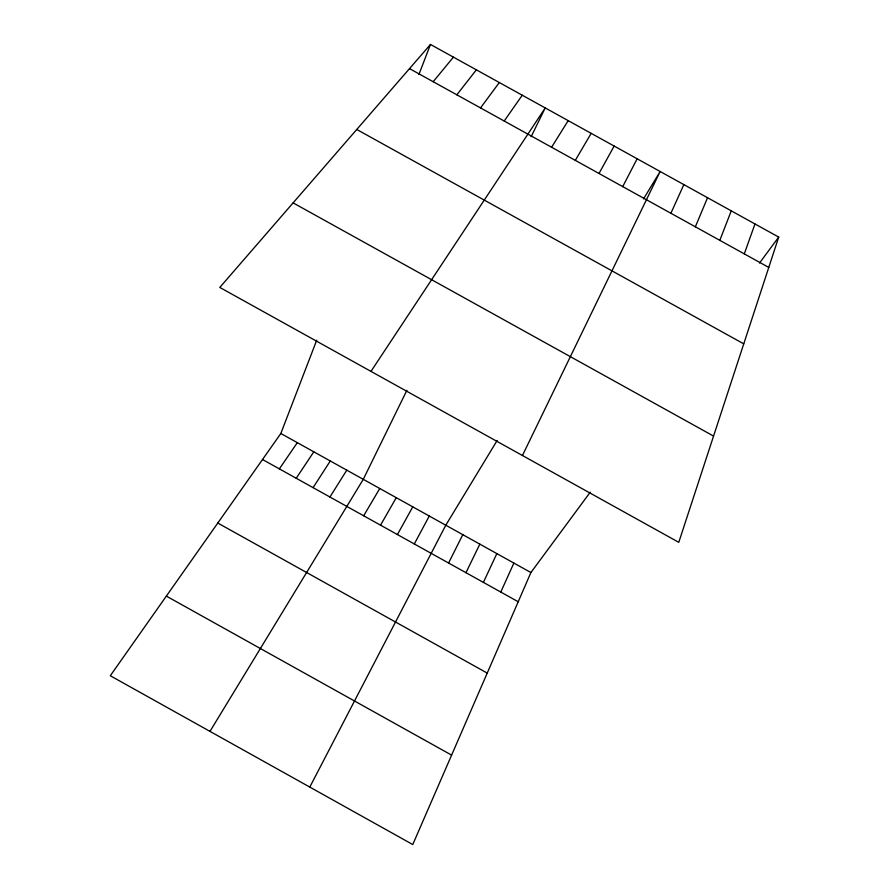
<?xml version="1.0" encoding="UTF-8"?>
<svg xmlns="http://www.w3.org/2000/svg" width="889" height="889" viewBox="0 0 889 889"><rect width="100%" height="100%" fill="white"/><g stroke="black" fill="none" stroke-linecap="round" stroke-linejoin="round"><path stroke-width="1.33" d="M778.708 237.085L678.774 542.334L219.805 287.425L430.476 44.45L778.708 237.085L759.506 263.077M744.293 253.887L754.972 223.961M590.274 492.162L530.9 572.538L412.763 844.55L110.292 675.74L280.835 433.488L316.706 340.231M418.886 74.576L430.476 44.45M719.823 240.341L731.258 210.837M695.354 226.806L707.544 197.725M670.895 213.271L683.841 184.612M500.796 592.063L513.864 563.07M483.394 582.384L496.84 553.603M465.98 572.694L479.827 544.135M522.443 455.501L660.138 171.499L643.536 198.903M406.884 390.315L363.279 479.327L209.982 731.38M531.133 136.695L545.224 107.936L370.98 371.38M448.589 563.015L462.802 534.678M622.722 186.612L637.146 158.775M309.794 787.087L445.789 525.221L497.162 440.455M414.307 543.946L429.276 516.031M599.008 173.477L614.155 146.063M397.427 534.556L412.774 506.852M380.548 525.166L396.272 497.673M575.294 160.364L591.174 133.35M363.679 515.787L379.77 488.506M551.591 147.241L568.193 120.637M329.941 497.018L346.777 470.159M313.084 487.639L330.286 460.991M296.226 478.26L313.806 451.823M279.368 468.881L297.315 442.655M504.207 121.015L522.265 95.223M480.527 107.913L499.307 82.533M456.846 94.812L476.36 69.831M433.187 81.71L453.412 57.14M409.518 68.62L768.774 267.433M356.756 129.472L743.749 343.854M293.103 202.881L713.556 436.077M280.835 433.488L530.9 572.538M262.522 459.513L518.209 601.753M217.794 523.043L487.228 673.084M166.354 596.108L451.601 755.117"/></g></svg>
